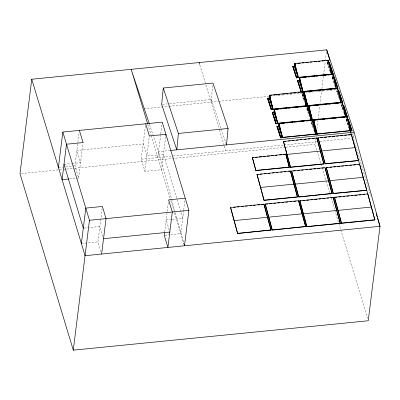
<?xml version="1.0" encoding="UTF-8"?>
<svg xmlns="http://www.w3.org/2000/svg" width="400" height="400" viewBox="0 0 400 400"><rect width="100%" height="100%" fill="white"/><g stroke="black" fill="none" stroke-linecap="round" stroke-linejoin="round"><path stroke-width="0.3" stroke-dasharray="2 1.5" d="M212.74 85.495L211.065 102.11M304.57 102.26L302.13 94.92L302.57 94.625M302.53 92.06L302.25 94.96L302.665 94.915L303.51 97.45M302.515 93.5L302.345 95.24L302.76 95.2M309.47 117L306.87 108.84L307.285 108.8L308.035 111.06M306.965 109.13L307.19 106.81M307.17 108.255L307.06 109.415L307.475 109.375M307.285 108.8L308.575 113.005M307.605 106.77L307.38 109.09L306.845 109.095M314.545 132.25L311.565 122.965L311.98 122.925L312.545 124.615M311.885 120.935L311.665 123.255L312.075 123.21M311.925 121.795L311.755 123.535L312.17 123.495M313.08 126.565L311.98 122.925M329.995 71.13L327.395 62.97L327.805 62.93L328.56 65.19M327.715 60.94L327.49 63.26L327.905 63.22L328.125 60.9M327.75 61.805L327.585 63.545L328 63.505M328.535 65.44L327.805 62.93M335.065 86.38L332.09 77.095L332.505 77.055L333.045 79M332.185 77.385L332.355 75.645M332.505 75.35L332.28 77.665L332.695 77.625L333.065 78.745M339.015 98.245L336.785 91.215L337.2 91.175L337.95 93.435M337.105 89.185L336.885 91.505L337.295 91.465M338.49 95.38L337.2 91.175M343.915 112.985L341.5 105.39L341.915 105.35L343.015 108.99M341.595 105.68L341.71 104.52M341.86 104.225L341.69 105.965L342.105 105.92M348.985 128.235L346.175 119.765L346.61 119.47M346.295 119.8L346.46 118.06M346.5 118.925L346.39 120.085L346.805 120.045L347.55 122.295M69.45 178.905L78.655 177.985L74.98 165.815L79.165 132.22M78.655 177.985L83.07 142.565M100.925 251.73L97.95 241.875L102.06 208.89M165.615 136.74L161.505 169.73L144.935 171.38L141.26 159.21L145.595 124.4M144.935 171.38L149.345 135.96M157.83 157.56L160.71 134.44M160.785 133.825L162.165 122.755M164.615 232.2L167.125 212.015M167.205 211.405L168.565 200.46M183.695 210.365L180.8 233.62L170.365 234.66M183.775 209.755L184.985 200.025M316.75 150.285L314.945 144.305L315.865 136.895M316.865 128.87L317.945 120.225M318.02 119.61L319.79 105.41M319.865 104.79L321.555 91.21M321.865 88.74L323.48 75.775M323.555 75.16L325.25 61.575M325.325 60.96L326.48 51.7M353.43 137.485L354.015 132.76M327.37 63.225L327.785 63.185M332.065 77.345L332.6 77.345M162.305 104.36L167.28 103.86M169.765 103.615L211.395 99.465L221.01 128.37M143.745 108.82L168.45 106.36M169.07 106.295L217.88 101.435M218.5 101.37L268.665 96.37M269.285 96.31L277.335 95.51M277.955 95.445L282.29 95.015M282.91 94.95L302.73 92.975M305.21 92.73L317.595 91.495M318.215 91.435L322.55 91M323.17 90.94L336.795 89.58M302.13 94.92L302.545 94.88L304.045 99.395M336.765 91.47L337.175 91.43M336.975 91.79L337.39 91.75M341.475 105.645L342.01 105.64M311.545 123.215L311.955 123.175M346.175 119.765L346.59 119.725L348.09 124.24M149.505 124.41L158.565 151.655L170.11 150.505M64 164.29L71.36 163.555M71.975 163.495L80.57 162.635L76.89 150.47L143.17 143.865L146.845 156.03L163.415 154.38L182.71 218.27L172.28 219.31M58.41 167.47L62.705 167.04M65.775 166.735L74.98 165.815M141.26 159.21L172.65 156.085M173.27 156.02L283.365 145.05M283.985 144.99L316.81 141.715M319.91 141.41L351.495 138.26M21.24 173.57L63.465 169.365M64.085 169.3L65.95 169.115M66.57 169.055L74.02 168.31M74.64 168.25L285.14 147.275M285.76 147.21L314.945 144.305M83.905 228.115L99.865 226.525L103.365 238.115M171.665 219.37L166.14 219.92L169.64 231.51M81.38 243.53L97.95 241.875M164.845 235.21L169.755 234.72M342.29 106.48L343.04 108.735M327.395 62.97L330.02 70.875M332.09 77.095L334.53 84.435M336.785 91.215L339.04 97.995M341.5 105.39L343.565 111.6M346.2 119.515L349.01 127.98M302.155 94.67L304.405 101.445M306.87 108.84L308.935 115.055M311.565 122.965L314.57 132M221.205 128.96L225.915 143.115M351.92 133.325L353.175 137.48M353.535 138.67L371 196.495M316.93 150.885L320.725 163.445M320.905 164.04L321.81 167.035M321.99 167.63L329.575 192.755M329.755 193.35L330.84 196.94M331.02 197.54L334.635 209.505M334.815 210.1L338.61 222.66M338.79 223.26L340.595 229.24M340.775 229.84L367.51 318.37M199.835 64.92L219.31 129.42M219.49 130.015L224.155 145.445M224.33 146.04L225.765 150.79M147.79 124.315L151.015 135M151.195 135.595L170.7 200.18M170.88 200.78L174.31 212.125M174.49 212.72L183.95 244.05M158.565 151.655L171.52 198.725M171.685 199.32L183.99 244.02"/><path stroke-width="0.6" d="M163.265 88.02L161.685 104.42L176.79 149.84L178.37 133.44L163.265 88.02L212.975 83.065L228.08 128.485L226.5 144.885L226.11 143.705M273.35 109.205L271.25 109.665L267.5 98.37L269.595 97.915M269.56 95.345L270.065 95.585L269.56 95.345L269.28 98.245L269.69 98.2L272.6 106.945M269.65 95.625L269.37 98.525L269.785 98.485L270.01 96.165M271.25 109.665L267.525 98.12M271.665 109.625L267.94 98.08M277.685 122.25L278.04 123.63L275.965 123.84L272.24 112.295L274.31 112.085L277.31 121.12M272.91 109.5L269.59 95.225L303.28 91.63M274.27 109.515L274.78 109.76L274.27 109.515L273.99 112.415L274.405 112.375L274.52 111.215M274.365 109.8L274.085 112.7L274.5 112.66L274.725 110.34M274.31 112.085L275.785 116.855M275.965 123.84L272.24 112.295M276.38 123.795L272.655 112.25L272.215 112.545M282.76 137.5L280.665 137.96L276.935 126.415L279.005 126.21L282.57 136.935M277.325 126.625L277.35 126.375L281.08 137.92M277.625 123.675L274.305 109.4L307.695 106.07L311.01 120.345M278.57 126.5L278.595 126.25L282.32 137.795L281.38 134.97M278.97 123.64L279.475 123.88L278.97 123.64L278.69 126.54L279.105 126.5L279.215 125.34M279.065 123.925L278.785 126.825L279.2 126.78L279.42 124.46M281.045 132.67L279.005 126.21M280.665 137.96L276.935 126.415M298.585 77.51L296.49 77.97L292.76 66.425L294.42 66.26L298.145 77.805M294.395 66.51L294.42 66.26M294.515 66.55L294.795 63.65L295.305 63.89L294.795 63.65M294.89 63.93L294.61 66.83L295.025 66.79L295.25 64.47M296.49 77.97L292.76 66.425M296.905 77.925L293.175 66.38L292.74 66.675M297.46 80.545L301.185 92.09L297.46 80.545L299.53 80.34L302.905 90.505M299.09 80.635L299.115 80.38L302.845 91.925M299.49 77.77L300 78.015L299.49 77.77L299.21 80.67L299.625 80.63M299.585 78.055L299.305 80.955L299.72 80.91L299.89 79.17M299.53 80.34L301.38 86.24M301.6 92.05L297.875 80.505M304.19 91.895L304.7 92.135L304.19 91.895L303.91 94.795L304.325 94.75L304.435 93.59M304.285 92.175L304.005 95.075L304.42 95.035L304.585 93.295M307.98 105.755L307.54 106.05L303.815 94.505L304.225 94.46L305.705 99.23M305.91 105.96L306.3 106.17L306.365 105.725L302.98 91.895L306.32 105.92L305.385 103.095M312.13 118.235L308.94 108.635L308.525 108.675L309.035 108.925M308.625 108.965L308.905 106.065L309.315 106.025L309.13 109.21L308.715 109.25L308.905 106.065M308.94 108.635L310.605 113.97M310.595 120.385L310.62 120.135M312.255 120.22L308.935 105.945L342.325 102.62L345.645 116.895M312.245 121.47L312.355 120.31L311.945 120.355L312.45 120.595L312.355 120.31M312.695 119.93L279.005 123.52L282.345 137.545L279.005 123.52M313.2 123.05L313.225 122.8L316.95 134.345M313.6 120.19L314.11 120.43L313.6 120.19L313.32 123.09L313.735 123.045M313.695 120.47L313.415 123.37L313.83 123.33L314.055 121.01M315.32 134.255L315.295 134.51L317.39 134.05M315.71 134.47L312.39 120.195L315.735 134.215L314.985 131.955M329.025 63.06L329.465 62.765L333.19 74.31L299.525 77.65L302.87 91.675L299.525 77.65M329.465 62.765L333.22 74.1M331.12 74.515L331.145 74.265M331.535 74.475L328.215 60.2L294.83 63.53L298.17 77.55L294.83 63.53M332.775 74.35L329.05 62.805M304.225 91.775L307.565 105.795L304.225 91.775L337.89 88.435L334.16 76.89L333.745 76.93L337.475 88.475M335.815 88.64L335.84 88.39M336.23 88.6L332.915 74.325L336.11 87.745M334.16 76.89L337.915 88.22M342.585 102.555L338.86 91.01L338.445 91.05L338.835 91.265L342.585 102.555L340.515 102.76L340.54 102.51M338.835 91.265L338.86 91.01M340.93 102.72L337.61 88.445L340.955 102.47L339.83 99.08M342.17 102.595L338.445 91.05M342.18 103.9L342.29 102.74L341.875 102.78L342.385 103.02L342.29 102.74M343.135 105.475L343.57 105.185L347.3 116.73L313.635 120.07L316.975 134.09L313.635 120.07M343.57 105.185L347.3 116.73L275.99 123.585M345.23 116.935L345.255 116.685M346.885 116.77L343.16 105.225M351.58 130.895L347.855 119.35L348.27 119.305L351.995 130.85L349.925 131.06L349.95 130.805M351.995 130.85L348.27 119.305M31.765 79.24L20 173.695L73.29 350.155L368.235 320.76L380 226.305L354.09 132.17L326.71 49.845L31.765 79.24L85.055 255.695L380 226.305L377.48 217.96M58.41 167.47L62.825 132.045L162.24 122.14L188.885 210.37L184.475 245.79L184.125 244.63L184.475 245.79M81.38 243.53L85.795 208.105L102.365 206.455L106.04 218.625L101.625 254.045M73.29 350.155L89.47 220.275L62.825 132.045M165.765 135.525L165.915 134.31L149.345 135.96L145.67 123.79M164.535 232.815L164.23 235.27L167.905 247.44L172.315 212.02L168.64 199.85L185.21 198.2M374.89 219.985L367.83 193.905L334.44 197.23L341.5 223.31L374.89 219.985L359.65 164.195L326.265 167.52L333.32 193.6L366.71 190.275L351.475 134.48L318.085 137.81L325.145 163.89L358.53 160.56L350.34 131.015L347.02 116.74L350.365 130.765L349.8 129.07M230.565 207.47L237.625 233.55L271.045 230.005L263.955 204.145L230.565 207.47L237.625 233.55M234.08 220.62L267.465 217.29M252.36 157.685L285.785 154.14L289.295 167.29L255.91 170.615L252.36 157.685L253.6 157.56M255.91 170.615L252.395 157.465M256.985 174.525L290.405 170.98L297.465 197.06L264.075 200.385L256.985 174.525L258.22 174.4M260.53 187.455L293.92 184.13M264.075 200.385L257.02 174.31M263.955 204.145L271.015 230.22M265.195 204.02L272.255 230.1L305.68 226.55L298.585 200.69L265.195 204.02L272.255 230.1M268.71 217.165L302.095 213.84M283.42 141.48L316.84 137.935L323.9 164.015L290.51 167.34L283.42 141.48L285.89 141.235M285.785 154.14L289.295 167.29M286.965 154.41L320.355 151.08M290.51 167.34L283.455 141.26M297.305 196.47L290.405 170.98M291.63 170.97L298.69 197.05L332.115 193.505L325.02 167.645L291.63 170.97L298.69 197.05M295.145 184.12L328.53 180.795M298.585 200.69L305.645 226.77M299.775 200.9L333.2 197.355L340.255 223.435L306.87 226.76L299.775 200.9L301.01 200.78M303.32 213.83L336.71 210.505M323.9 164.015L316.84 137.935M306.87 226.76L299.81 200.685M321.595 150.96L354.985 147.63M325.145 163.89L318.085 137.81M325.02 167.645L332.08 193.725M329.775 180.67L363.165 177.34M333.32 193.6L326.265 167.52M340.255 223.435L333.2 197.355M337.955 210.38L371.34 207.055M341.5 223.31L334.44 197.23M358.53 160.56L325.18 163.67M359.65 164.195L357.76 164.595M366.71 190.275L333.355 193.38M269.57 98.165L269.18 97.955L272.935 109.245L269.59 95.225M274.305 109.4L277.65 123.42L273.895 112.13M307.695 106.07L311.035 120.095M308.525 108.675L312.28 119.97L308.935 105.945M330.62 71.4L331.56 74.225L328.215 60.2M344.54 113.255L345.665 116.64L342.325 102.62M294.79 63.725L296.025 63.6M297.88 63.415L300.355 63.17M302.21 62.985L304.06 62.8M305.915 62.615L308.39 62.365M310.245 62.185L312.1 62M313.955 61.815L316.43 61.565M318.285 61.38L320.14 61.195M321.995 61.01L324.465 60.765M326.32 60.58L328.175 60.395M298.21 77.355L331.6 74.03M296.515 77.715L333.215 74.06M299.485 77.845L301.96 77.6M303.815 77.415L306.285 77.17M308.14 76.985L309.995 76.8M311.85 76.615L314.325 76.365M316.18 76.18L318.035 75.995M319.89 75.81L322.36 75.565M324.215 75.38L326.07 75.195M327.925 75.01L330.4 74.765M297.435 80.8L297.85 80.755M333.725 77.18L334.135 77.14M302.91 91.48L336.295 88.15M301.21 91.84L337.915 88.18M269.55 95.42L272.025 95.175M273.88 94.99L276.35 94.74M277.59 94.62L280.06 94.37M281.915 94.185L284.39 93.94M285.625 93.815L288.1 93.57M289.955 93.385L292.43 93.14M293.665 93.015L296.14 92.77M297.995 92.585L300.465 92.34M301.705 92.215L302.94 92.09M306.035 91.785L307.89 91.6M309.745 91.415L312.22 91.165M314.075 90.98L315.93 90.795M317.785 90.61L320.26 90.365M322.115 90.18L323.97 89.995M325.82 89.81L328.295 89.565M330.15 89.38L332.005 89.195M333.86 89.01L336.335 88.765M267.5 98.37L267.915 98.33M272.975 109.055L306.365 105.725M307.605 105.6L340.995 102.275M271.275 109.41L342.61 102.305M276.12 109.41L278.595 109.16M280.45 108.975L282.305 108.79M284.16 108.605L286.63 108.36M288.485 108.175L290.34 107.99M292.195 107.805L294.67 107.56M296.525 107.375L298.38 107.19M300.235 107.005L302.705 106.76M304.56 106.575L306.415 106.39M308.895 106.14L310.75 105.955M312.605 105.77L314.46 105.585M316.315 105.4L318.79 105.155M320.645 104.97L322.5 104.785M324.355 104.6L326.825 104.355M328.68 104.17L330.535 103.985M332.39 103.8L334.865 103.555M336.1 103.43L338.575 103.185M340.43 103L342.285 102.815M308.995 106.35L309.41 106.31M277.69 123.225L311.075 119.9M312.32 119.775L345.71 116.445M178.37 133.44L228.08 128.485M278.96 123.715L280.815 123.53M282.055 123.405L284.525 123.16M286.38 122.975L288.855 122.73M290.09 122.605L292.565 122.36M294.42 122.175L296.895 121.93M298.13 121.805L300.6 121.56M302.455 121.375L304.31 121.19M306.165 121.005L308.64 120.755M310.495 120.57L312.35 120.385M314.21 120.2L316.685 119.955M318.54 119.77L320.395 119.585M322.25 119.4L324.72 119.155M326.575 118.97L328.43 118.785M330.285 118.6L332.76 118.355M333.995 118.23L336.47 117.985M338.325 117.8L340.8 117.55M342.035 117.43L344.51 117.185M276.91 126.665L278.985 126.46M282.385 137.35L315.775 134.02M317.015 133.895L350.405 130.57M280.69 137.71L352.02 130.6M170.715 150.445L354.09 132.17M288.365 140.985L290.22 140.8M292.075 140.615L293.93 140.43M296.405 140.185L298.26 140M300.115 139.815L301.97 139.63M304.44 139.385L306.295 139.2M308.15 139.015L310.005 138.83M312.48 138.585L314.335 138.4M316.805 138.15L318.05 138.03M320.525 137.78L322.38 137.595M324.235 137.41L326.705 137.165M328.56 136.98L330.415 136.795M332.27 136.61L334.745 136.365M336.6 136.18L338.455 135.995M340.31 135.81L342.78 135.565M344.635 135.38L346.49 135.195M348.345 135.01L350.82 134.76M255.455 157.375L257.31 157.19M259.165 157.01L261.635 156.76M263.49 156.575L265.345 156.39M267.2 156.205L269.675 155.96M271.53 155.775L273.385 155.59M275.24 155.405L277.095 155.22M279.57 154.975L281.425 154.79M283.275 154.605L285.13 154.42M68.835 178.965L62.085 179.64L66.5 144.215L83.07 142.565L79.39 130.395M255.945 170.4L289.33 167.07M290.545 167.12L323.935 163.795M260.075 174.22L261.93 174.035M264.405 173.785L266.26 173.6M268.115 173.415L269.97 173.23M272.44 172.985L274.295 172.8M276.15 172.615L278.005 172.43M280.48 172.185L282.335 172M284.19 171.815L286.045 171.63M288.52 171.385L290.375 171.2M293.45 171.005L295.305 170.82M297.78 170.575L299.635 170.39M301.49 170.205L303.345 170.02M305.82 169.775L307.675 169.59M309.53 169.405L312 169.155M313.855 168.97L315.71 168.785M317.565 168.6L320.04 168.355M321.895 168.17L323.75 167.985M326.23 167.74L328.085 167.555M329.94 167.37L331.795 167.185M333.65 167L335.505 166.815M337.36 166.63L339.83 166.385M341.685 166.2L343.54 166.015M345.395 165.83L347.87 165.58M349.725 165.4L351.58 165.215M353.435 165.03L355.905 164.78M264.11 200.17L297.5 196.84M298.725 196.835L332.115 193.505M89.47 220.275L188.885 210.37M233.625 207.38L235.48 207.195M237.335 207.01L239.19 206.825M241.66 206.58L243.515 206.395M245.37 206.21L247.225 206.025M249.7 205.78L251.555 205.595M253.41 205.41L255.265 205.225M257.735 204.975L259.59 204.79M261.445 204.605L263.3 204.42M265.78 204.175L267.635 203.99M269.49 203.805L271.965 203.56M273.82 203.375L275.675 203.19M277.53 203.005L280 202.76M281.855 202.575L283.71 202.39M285.565 202.205L288.04 201.955M289.895 201.77L291.75 201.585M293.605 201.405L296.08 201.155M302.865 200.595L304.72 200.41M306.575 200.225L309.05 199.975M310.905 199.79L312.76 199.61M314.615 199.425L317.09 199.175M318.945 198.99L320.8 198.805M322.65 198.62L325.125 198.375M326.98 198.19L328.835 198.005M330.69 197.82L333.165 197.575M335.025 197.39L336.88 197.205M338.735 197.02L341.21 196.775M343.065 196.59L344.915 196.405M346.77 196.22L349.245 195.97M351.1 195.785L352.955 195.6M354.81 195.415L357.285 195.17M359.14 194.985L360.995 194.8M362.85 194.615L364.705 194.43M103.54 238.695L169.815 232.09M303.485 219.01L304.725 218.885M237.66 233.33L271.045 230.005M272.29 229.88L305.68 226.55M306.905 226.545L340.29 223.215M341.535 223.095L374.92 219.765M294.93 66.505L298.21 76.38M304.225 94.46L307.415 104.06M313.64 122.76L317.015 132.92M294.995 67.035L296.495 71.55M313.8 123.575L315.3 128.09M306.6 103.225L307.355 105.485M310.94 116.27L311.505 117.965M310.285 117.835L310.85 119.53M269.76 98.73L271.26 103.245M271.785 106.11L272.535 108.37M268.1 98.895L269.04 101.72M274.505 118.15L275.82 122.105M277.7 127.755L279.015 131.71M149.305 123.82L131.185 69.33L147.61 123.725M326.71 49.845L329.92 60.47M376.22 213.785L377.12 216.765M199.12 62.56L199.655 64.33M64 164.29L83.295 228.18M328.185 60.32L327.77 60.36L327.865 60.645L328.28 60.605L328.185 60.32M332.88 74.445L332.465 74.485L332.56 74.77L332.975 74.725L332.88 74.445M302.945 92.015L302.53 92.06L302.625 92.34L303.04 92.3L302.945 92.015M337.575 88.565L337.165 88.605L337.255 88.89L337.67 88.85L337.575 88.565M307.66 106.19L307.245 106.23L307.34 106.515L307.755 106.475L307.66 106.19M346.99 116.86L346.575 116.905L346.67 117.185L347.085 117.145L346.99 116.86"/></g></svg>
